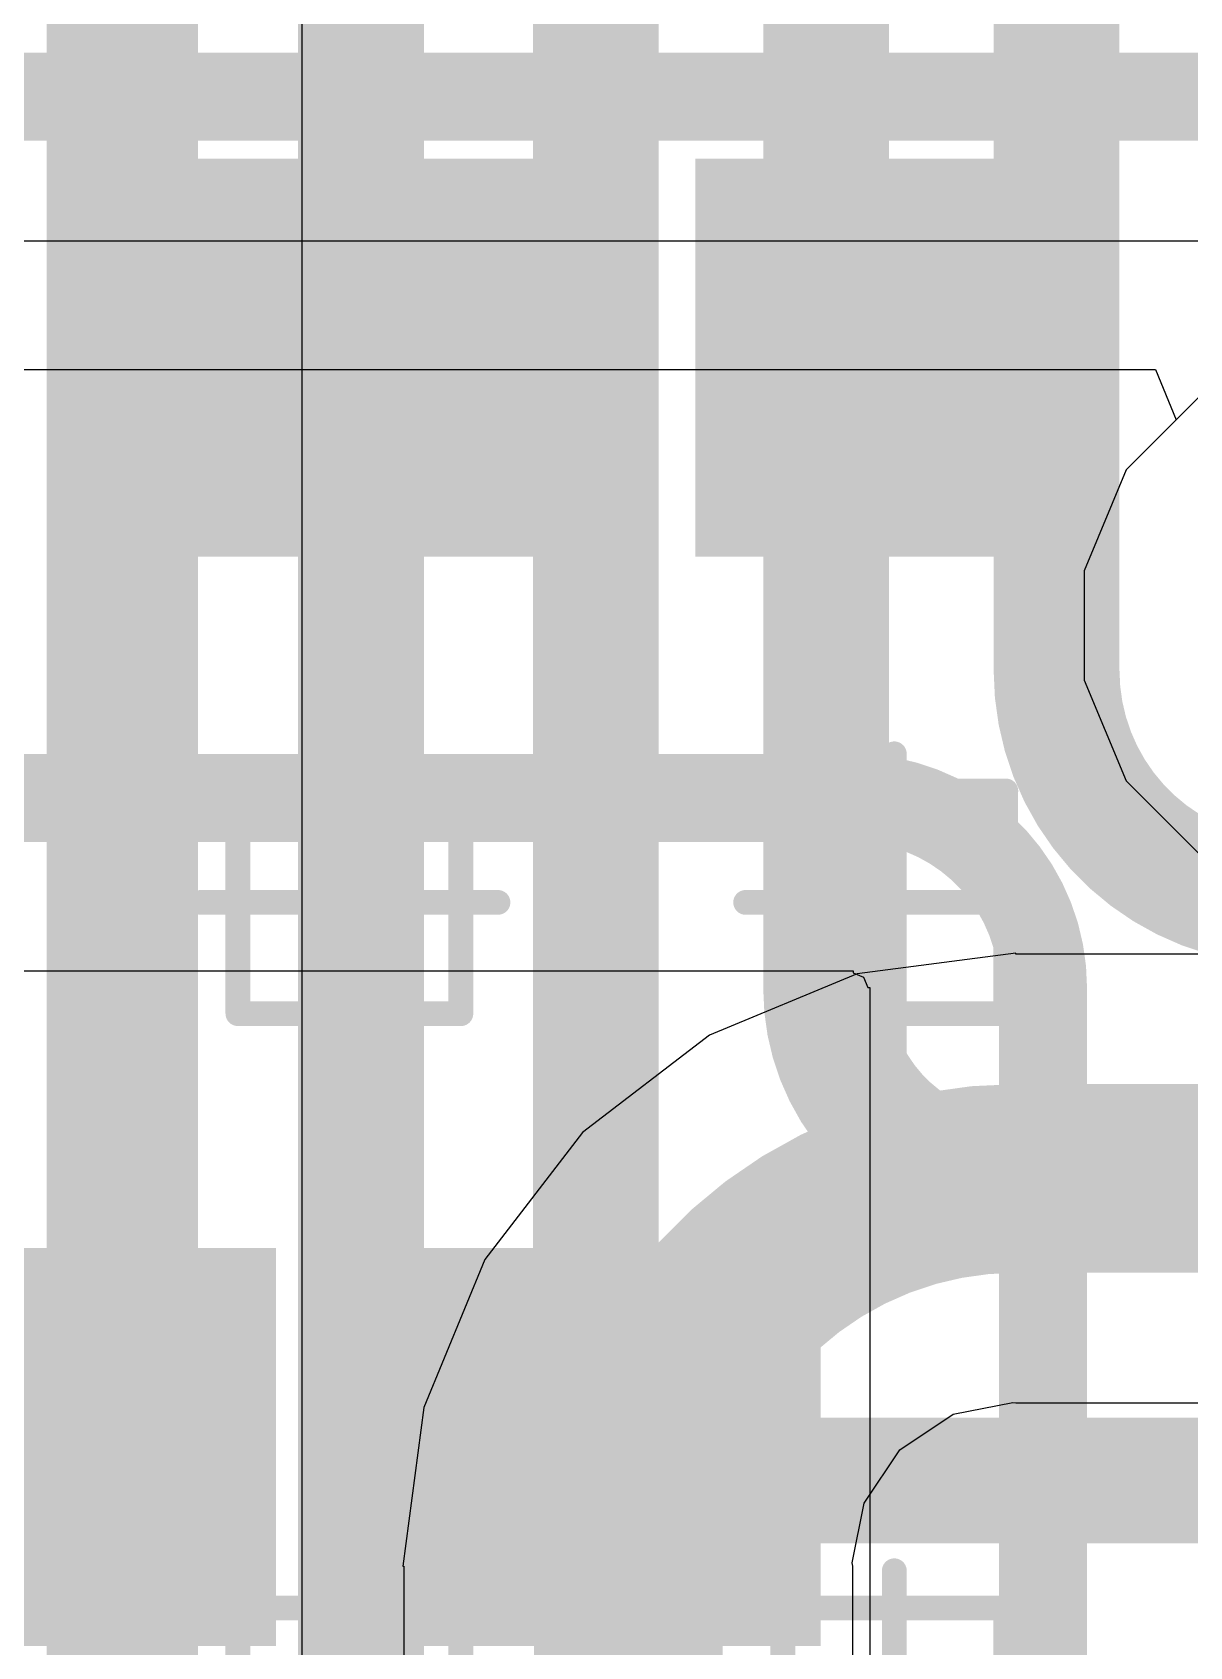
# Model space of a CAD drawing. Header units: inches. Extents: x -0.01 to 2.44, y -0.01 to 2.26.
# Drawn here: x 1.7447 to 1.8367, y 0.3888 to 0.5171 of the extents above; entities that cross this region are included whole.
import ezdxf

# ---------------------------------------------------------------- set-up
doc = ezdxf.new("R2010")
doc.units = ezdxf.units.IN
doc.header["$MEASUREMENT"] = 0
for name, color, linetype in [('Bottom Layer', 5, 'Continuous'), ('GROUND', 16, 'Continuous'), ('POWER', 76, 'Continuous'), ('SIGNAL1', 90, 'Continuous'), ('SIGNAL2', 156, 'Continuous'), ('Top Assembly', 56, 'Continuous'), ('Top Component Center', 56, 'Continuous'), ('Top Layer', 1, 'Continuous'), ('Top Paste', 8, 'Continuous'), ('Top Solder', 216, 'Continuous')]:
    doc.layers.add(name, color=color, linetype=linetype)

# ---------------------------------------------------------------- blocks, each defined once
blk = doc.blocks.new('NORA_B120_00B_28')
at = {"layer": 'Top Layer'}
for points in [[(-0.00984, -0.05512), (-0.03346, -0.05512), (-0.03346, -0.0315), (-0.00984, -0.0315)], [(0.03346, -0.05512), (0.00984, -0.05512), (0.00984, -0.0315), (0.03346, -0.0315)], [(-0.0315, -0.14173), (-0.05512, -0.14173), (-0.05512, -0.11811), (-0.0315, -0.11811)], [(0.01181, -0.14173), (-0.01181, -0.14173), (-0.01181, -0.11811), (0.01181, -0.11811)]]:
    blk.add_hatch(color=1, dxfattribs=at).paths.add_polyline_path(points)
at = {"layer": 'Top Paste'}
for points in [[(-0.00984, -0.05512), (-0.03346, -0.05512), (-0.03346, -0.0315), (-0.00984, -0.0315)], [(0.03346, -0.05512), (0.00984, -0.05512), (0.00984, -0.0315), (0.03346, -0.0315)], [(-0.0315, -0.14173), (-0.05512, -0.14173), (-0.05512, -0.11811), (-0.0315, -0.11811)], [(0.01181, -0.14173), (-0.01181, -0.14173), (-0.01181, -0.11811), (0.01181, -0.11811)]]:
    blk.add_hatch(color=8, dxfattribs=at).paths.add_polyline_path(points)
at = {"layer": 'Top Solder'}
for points in [[(-0.00584, -0.05912), (-0.03746, -0.05912), (-0.03746, -0.0275), (-0.00584, -0.0275)], [(0.03746, -0.05912), (0.00584, -0.05912), (0.00584, -0.0275), (0.03746, -0.0275)], [(-0.0275, -0.14573), (-0.05912, -0.14573), (-0.05912, -0.11411), (-0.0275, -0.11411)], [(0.01581, -0.14573), (-0.01581, -0.14573), (-0.01581, -0.11411), (0.01581, -0.11411)]]:
    blk.add_hatch(color=216, dxfattribs=at).paths.add_polyline_path(points)
at = {"layer": 'Top Assembly'}
for points in [[(-0.05216, -0.01279, 0.00197, 0.00197, 0), (-0.05216, -0.03051, 0.00197, 0.00197, 0)], [(-0.03445, -0.01279, 0.00197, 0.00197, 0), (-0.03445, -0.03051, 0.00197, 0.00197, 0)], [(-0.00886, -0.01279, 0.00197, 0.00197, 0), (-0.00886, -0.03051, 0.00197, 0.00197, 0)], [(0.00886, -0.01279, 0.00197, 0.00197, 0), (0.00886, -0.03051, 0.00197, 0.00197, 0)], [(-0.03445, -0.03051, 0.00197, 0.00197, 0), (-0.05216, -0.03051, 0.00197, 0.00197, 0)], [(0.00886, -0.03051, 0.00197, 0.00197, 0), (-0.00886, -0.03051, 0.00197, 0.00197, 0)], [(-0.03445, -0.07776, 0.00197, 0.00197, 0), (-0.05216, -0.07776, 0.00197, 0.00197, 0)], [(-0.05216, -0.07776, 0.00197, 0.00197, 0), (-0.05216, -0.09547, 0.00197, 0.00197, 0)], [(-0.03445, -0.07776, 0.00197, 0.00197, 0), (-0.03445, -0.09547, 0.00197, 0.00197, 0)], [(-0.00886, -0.07776, 0.00197, 0.00197, 0), (-0.00886, -0.09547, 0.00197, 0.00197, 0)], [(0.00886, -0.07776, 0.00197, 0.00197, 0), (-0.00886, -0.07776, 0.00197, 0.00197, 0)], [(0.00886, -0.07776, 0.00197, 0.00197, 0), (0.00886, -0.09547, 0.00197, 0.00197, 0)], [(-0.03445, -0.09547, 0.00197, 0.00197, 0), (-0.05216, -0.09547, 0.00197, 0.00197, 0)], [(0.00886, -0.09547, 0.00197, 0.00197, 0), (-0.00886, -0.09547, 0.00197, 0.00197, 0)], [(-0.05216, -0.12106, 0.00197, 0.00197, 0), (-0.05216, -0.13878, 0.00197, 0.00197, 0)], [(-0.03445, -0.12106, 0.00197, 0.00197, 0), (-0.05216, -0.12106, 0.00197, 0.00197, 0)], [(-0.03445, -0.12106, 0.00197, 0.00197, 0), (-0.03445, -0.13878, 0.00197, 0.00197, 0)], [(-0.00886, -0.12106, 0.00197, 0.00197, 0), (-0.00886, -0.13878, 0.00197, 0.00197, 0)], [(0.00886, -0.12106, 0.00197, 0.00197, 0), (-0.00886, -0.12106, 0.00197, 0.00197, 0)], [(0.00886, -0.12106, 0.00197, 0.00197, 0), (0.00886, -0.13878, 0.00197, 0.00197, 0)], [(-0.03445, -0.13878, 0.00197, 0.00197, 0), (-0.05216, -0.13878, 0.00197, 0.00197, 0)], [(0.00886, -0.13878, 0.00197, 0.00197, 0), (-0.00886, -0.13878, 0.00197, 0.00197, 0)]]:
    blk.add_lwpolyline(points, format="xyseb", dxfattribs=at)
for points in [[(-0.05266, -0.03051, 0.000984, 0.000984, 1), (-0.05167, -0.03051, 0.000984, 0.000984, 1)], [(-0.05266, -0.03051, 0.000984, 0.000984, 1), (-0.05167, -0.03051, 0.000984, 0.000984, 1)], [(-0.03494, -0.03051, 0.000984, 0.000984, 1), (-0.03396, -0.03051, 0.000984, 0.000984, 1)], [(-0.03494, -0.03051, 0.000984, 0.000984, 1), (-0.03396, -0.03051, 0.000984, 0.000984, 1)], [(-0.00935, -0.03051, 0.000984, 0.000984, 1), (-0.00837, -0.03051, 0.000984, 0.000984, 1)], [(-0.00935, -0.03051, 0.000984, 0.000984, 1), (-0.00837, -0.03051, 0.000984, 0.000984, 1)], [(0.00837, -0.03051, 0.000984, 0.000984, 1), (0.00935, -0.03051, 0.000984, 0.000984, 1)], [(0.00837, -0.03051, 0.000984, 0.000984, 1), (0.00935, -0.03051, 0.000984, 0.000984, 1)], [(-0.05266, -0.07776, 0.000984, 0.000984, 1), (-0.05167, -0.07776, 0.000984, 0.000984, 1)], [(-0.05266, -0.07776, 0.000984, 0.000984, 1), (-0.05167, -0.07776, 0.000984, 0.000984, 1)], [(-0.03494, -0.07776, 0.000984, 0.000984, 1), (-0.03396, -0.07776, 0.000984, 0.000984, 1)], [(-0.03494, -0.07776, 0.000984, 0.000984, 1), (-0.03396, -0.07776, 0.000984, 0.000984, 1)], [(-0.00935, -0.07776, 0.000984, 0.000984, 1), (-0.00837, -0.07776, 0.000984, 0.000984, 1)], [(-0.00935, -0.07776, 0.000984, 0.000984, 1), (-0.00837, -0.07776, 0.000984, 0.000984, 1)], [(0.00837, -0.07776, 0.000984, 0.000984, 1), (0.00935, -0.07776, 0.000984, 0.000984, 1)], [(0.00837, -0.07776, 0.000984, 0.000984, 1), (0.00935, -0.07776, 0.000984, 0.000984, 1)], [(-0.05266, -0.09547, 0.000984, 0.000984, 1), (-0.05167, -0.09547, 0.000984, 0.000984, 1)], [(-0.05266, -0.09547, 0.000984, 0.000984, 1), (-0.05167, -0.09547, 0.000984, 0.000984, 1)], [(-0.03494, -0.09547, 0.000984, 0.000984, 1), (-0.03396, -0.09547, 0.000984, 0.000984, 1)], [(-0.03494, -0.09547, 0.000984, 0.000984, 1), (-0.03396, -0.09547, 0.000984, 0.000984, 1)], [(-0.00935, -0.09547, 0.000984, 0.000984, 1), (-0.00837, -0.09547, 0.000984, 0.000984, 1)], [(-0.00935, -0.09547, 0.000984, 0.000984, 1), (-0.00837, -0.09547, 0.000984, 0.000984, 1)], [(0.00837, -0.09547, 0.000984, 0.000984, 1), (0.00935, -0.09547, 0.000984, 0.000984, 1)], [(0.00837, -0.09547, 0.000984, 0.000984, 1), (0.00935, -0.09547, 0.000984, 0.000984, 1)], [(-0.05266, -0.12106, 0.000984, 0.000984, 1), (-0.05167, -0.12106, 0.000984, 0.000984, 1)], [(-0.05266, -0.12106, 0.000984, 0.000984, 1), (-0.05167, -0.12106, 0.000984, 0.000984, 1)], [(-0.03494, -0.12106, 0.000984, 0.000984, 1), (-0.03396, -0.12106, 0.000984, 0.000984, 1)], [(-0.03494, -0.12106, 0.000984, 0.000984, 1), (-0.03396, -0.12106, 0.000984, 0.000984, 1)], [(-0.00935, -0.12106, 0.000984, 0.000984, 1), (-0.00837, -0.12106, 0.000984, 0.000984, 1)], [(-0.00935, -0.12106, 0.000984, 0.000984, 1), (-0.00837, -0.12106, 0.000984, 0.000984, 1)], [(0.00837, -0.12106, 0.000984, 0.000984, 1), (0.00935, -0.12106, 0.000984, 0.000984, 1)], [(0.00837, -0.12106, 0.000984, 0.000984, 1), (0.00935, -0.12106, 0.000984, 0.000984, 1)], [(-0.05266, -0.13878, 0.000984, 0.000984, 1), (-0.05167, -0.13878, 0.000984, 0.000984, 1)], [(-0.05266, -0.13878, 0.000984, 0.000984, 1), (-0.05167, -0.13878, 0.000984, 0.000984, 1)], [(-0.03494, -0.13878, 0.000984, 0.000984, 1), (-0.03396, -0.13878, 0.000984, 0.000984, 1)], [(-0.03494, -0.13878, 0.000984, 0.000984, 1), (-0.03396, -0.13878, 0.000984, 0.000984, 1)], [(-0.00935, -0.13878, 0.000984, 0.000984, 1), (-0.00837, -0.13878, 0.000984, 0.000984, 1)], [(-0.00935, -0.13878, 0.000984, 0.000984, 1), (-0.00837, -0.13878, 0.000984, 0.000984, 1)], [(0.00837, -0.13878, 0.000984, 0.000984, 1), (0.00935, -0.13878, 0.000984, 0.000984, 1)], [(0.00837, -0.13878, 0.000984, 0.000984, 1), (0.00935, -0.13878, 0.000984, 0.000984, 1)]]:
    blk.add_lwpolyline(points, format="xyseb", close=True, dxfattribs=at)
at = {"layer": 'Top Component Center'}
for points in [[(-0.04331, -0.00984, 0.00197, 0.00197, 0), (-0.04331, -0.03347, 0.00197, 0.00197, 0)], [(0, -0.00984, 0.00197, 0.00197, 0), (0, -0.03347, 0.00197, 0.00197, 0)], [(-0.05217, -0.0128, 0.00197, 0.00197, 0), (-0.05217, -0.03051, 0.00197, 0.00197, 0)], [(-0.03445, -0.0128, 0.00197, 0.00197, 0), (-0.03445, -0.03051, 0.00197, 0.00197, 0)], [(-0.00886, -0.0128, 0.00197, 0.00197, 0), (-0.00886, -0.03051, 0.00197, 0.00197, 0)], [(0.00886, -0.0128, 0.00197, 0.00197, 0), (0.00886, -0.03051, 0.00197, 0.00197, 0)], [(-0.03445, -0.03051, 0.00197, 0.00197, 0), (-0.05217, -0.03051, 0.00197, 0.00197, 0)], [(0.00886, -0.03051, 0.00197, 0.00197, 0), (-0.00886, -0.03051, 0.00197, 0.00197, 0)], [(-0.04331, -0.0748, 0.00197, 0.00197, 0), (-0.04331, -0.09842, 0.00197, 0.00197, 0)], [(0, -0.0748, 0.00197, 0.00197, 0), (0, -0.09842, 0.00197, 0.00197, 0)], [(-0.05216, -0.07776, 0.00197, 0.00197, 0), (-0.05216, -0.09547, 0.00197, 0.00197, 0)], [(-0.03445, -0.07776, 0.00197, 0.00197, 0), (-0.05216, -0.07776, 0.00197, 0.00197, 0)], [(-0.03445, -0.07776, 0.00197, 0.00197, 0), (-0.03445, -0.09547, 0.00197, 0.00197, 0)], [(-0.00886, -0.07776, 0.00197, 0.00197, 0), (-0.00886, -0.09547, 0.00197, 0.00197, 0)], [(0.00886, -0.07776, 0.00197, 0.00197, 0), (-0.00886, -0.07776, 0.00197, 0.00197, 0)], [(0.00886, -0.07776, 0.00197, 0.00197, 0), (0.00886, -0.09547, 0.00197, 0.00197, 0)], [(-0.0315, -0.08661, 0.00197, 0.00197, 0), (-0.05512, -0.08661, 0.00197, 0.00197, 0)], [(0.01181, -0.08661, 0.00197, 0.00197, 0), (-0.01181, -0.08661, 0.00197, 0.00197, 0)], [(-0.03445, -0.09547, 0.00197, 0.00197, 0), (-0.05216, -0.09547, 0.00197, 0.00197, 0)], [(0.00886, -0.09547, 0.00197, 0.00197, 0), (-0.00886, -0.09547, 0.00197, 0.00197, 0)], [(-0.04331, -0.11811, 0.00197, 0.00197, 0), (-0.04331, -0.14173, 0.00197, 0.00197, 0)], [(0, -0.11811, 0.00197, 0.00197, 0), (0, -0.14173, 0.00197, 0.00197, 0)], [(-0.05216, -0.12106, 0.00197, 0.00197, 0), (-0.05216, -0.13878, 0.00197, 0.00197, 0)], [(-0.03445, -0.12106, 0.00197, 0.00197, 0), (-0.05216, -0.12106, 0.00197, 0.00197, 0)], [(-0.03445, -0.12106, 0.00197, 0.00197, 0), (-0.03445, -0.13878, 0.00197, 0.00197, 0)], [(-0.00886, -0.12106, 0.00197, 0.00197, 0), (-0.00886, -0.13878, 0.00197, 0.00197, 0)], [(0.00886, -0.12106, 0.00197, 0.00197, 0), (-0.00886, -0.12106, 0.00197, 0.00197, 0)], [(0.00886, -0.12106, 0.00197, 0.00197, 0), (0.00886, -0.13878, 0.00197, 0.00197, 0)], [(-0.0315, -0.12992, 0.00197, 0.00197, 0), (-0.05512, -0.12992, 0.00197, 0.00197, 0)], [(0.01181, -0.12992, 0.00197, 0.00197, 0), (-0.01181, -0.12992, 0.00197, 0.00197, 0)], [(-0.03445, -0.13878, 0.00197, 0.00197, 0), (-0.05216, -0.13878, 0.00197, 0.00197, 0)], [(0.00886, -0.13878, 0.00197, 0.00197, 0), (-0.00886, -0.13878, 0.00197, 0.00197, 0)]]:
    blk.add_lwpolyline(points, format="xyseb", dxfattribs=at)
for points in [[(-0.05266, -0.03051, 0.000984, 0.000984, 1), (-0.05167, -0.03051, 0.000984, 0.000984, 1)], [(-0.05266, -0.03051, 0.000984, 0.000984, 1), (-0.05167, -0.03051, 0.000984, 0.000984, 1)], [(-0.03494, -0.03051, 0.000984, 0.000984, 1), (-0.03396, -0.03051, 0.000984, 0.000984, 1)], [(-0.03494, -0.03051, 0.000984, 0.000984, 1), (-0.03396, -0.03051, 0.000984, 0.000984, 1)], [(-0.00935, -0.03051, 0.000984, 0.000984, 1), (-0.00837, -0.03051, 0.000984, 0.000984, 1)], [(-0.00935, -0.03051, 0.000984, 0.000984, 1), (-0.00837, -0.03051, 0.000984, 0.000984, 1)], [(0.00837, -0.03051, 0.000984, 0.000984, 1), (0.00935, -0.03051, 0.000984, 0.000984, 1)], [(0.00837, -0.03051, 0.000984, 0.000984, 1), (0.00935, -0.03051, 0.000984, 0.000984, 1)], [(-0.0438, -0.03347, 0.000984, 0.000984, 1), (-0.04281, -0.03347, 0.000984, 0.000984, 1)], [(-0.00049, -0.03347, 0.000984, 0.000984, 1), (0.00049, -0.03347, 0.000984, 0.000984, 1)], [(-0.0438, -0.0748, 0.000984, 0.000984, 1), (-0.04281, -0.0748, 0.000984, 0.000984, 1)], [(-0.00049, -0.0748, 0.000984, 0.000984, 1), (0.00049, -0.0748, 0.000984, 0.000984, 1)], [(-0.05266, -0.07776, 0.000984, 0.000984, 1), (-0.05167, -0.07776, 0.000984, 0.000984, 1)], [(-0.05266, -0.07776, 0.000984, 0.000984, 1), (-0.05167, -0.07776, 0.000984, 0.000984, 1)], [(-0.03494, -0.07776, 0.000984, 0.000984, 1), (-0.03396, -0.07776, 0.000984, 0.000984, 1)], [(-0.03494, -0.07776, 0.000984, 0.000984, 1), (-0.03396, -0.07776, 0.000984, 0.000984, 1)], [(-0.00935, -0.07776, 0.000984, 0.000984, 1), (-0.00837, -0.07776, 0.000984, 0.000984, 1)], [(-0.00935, -0.07776, 0.000984, 0.000984, 1), (-0.00837, -0.07776, 0.000984, 0.000984, 1)], [(0.00837, -0.07776, 0.000984, 0.000984, 1), (0.00935, -0.07776, 0.000984, 0.000984, 1)], [(0.00837, -0.07776, 0.000984, 0.000984, 1), (0.00935, -0.07776, 0.000984, 0.000984, 1)], [(-0.05561, -0.08661, 0.000984, 0.000984, 1), (-0.05463, -0.08661, 0.000984, 0.000984, 1)], [(-0.03199, -0.08661, 0.000984, 0.000984, 1), (-0.031, -0.08661, 0.000984, 0.000984, 1)], [(-0.0123, -0.08661, 0.000984, 0.000984, 1), (-0.01132, -0.08661, 0.000984, 0.000984, 1)], [(0.01132, -0.08661, 0.000984, 0.000984, 1), (0.0123, -0.08661, 0.000984, 0.000984, 1)], [(-0.05266, -0.09547, 0.000984, 0.000984, 1), (-0.05167, -0.09547, 0.000984, 0.000984, 1)], [(-0.05266, -0.09547, 0.000984, 0.000984, 1), (-0.05167, -0.09547, 0.000984, 0.000984, 1)], [(-0.03494, -0.09547, 0.000984, 0.000984, 1), (-0.03396, -0.09547, 0.000984, 0.000984, 1)], [(-0.03494, -0.09547, 0.000984, 0.000984, 1), (-0.03396, -0.09547, 0.000984, 0.000984, 1)], [(-0.00935, -0.09547, 0.000984, 0.000984, 1), (-0.00837, -0.09547, 0.000984, 0.000984, 1)], [(-0.00935, -0.09547, 0.000984, 0.000984, 1), (-0.00837, -0.09547, 0.000984, 0.000984, 1)], [(0.00837, -0.09547, 0.000984, 0.000984, 1), (0.00935, -0.09547, 0.000984, 0.000984, 1)], [(0.00837, -0.09547, 0.000984, 0.000984, 1), (0.00935, -0.09547, 0.000984, 0.000984, 1)], [(-0.0438, -0.09842, 0.000984, 0.000984, 1), (-0.04281, -0.09842, 0.000984, 0.000984, 1)], [(-0.00049, -0.09842, 0.000984, 0.000984, 1), (0.00049, -0.09842, 0.000984, 0.000984, 1)], [(-0.0438, -0.11811, 0.000984, 0.000984, 1), (-0.04281, -0.11811, 0.000984, 0.000984, 1)], [(-0.00049, -0.11811, 0.000984, 0.000984, 1), (0.00049, -0.11811, 0.000984, 0.000984, 1)], [(-0.05266, -0.12106, 0.000984, 0.000984, 1), (-0.05167, -0.12106, 0.000984, 0.000984, 1)], [(-0.05266, -0.12106, 0.000984, 0.000984, 1), (-0.05167, -0.12106, 0.000984, 0.000984, 1)], [(-0.03494, -0.12106, 0.000984, 0.000984, 1), (-0.03396, -0.12106, 0.000984, 0.000984, 1)], [(-0.03494, -0.12106, 0.000984, 0.000984, 1), (-0.03396, -0.12106, 0.000984, 0.000984, 1)], [(-0.00935, -0.12106, 0.000984, 0.000984, 1), (-0.00837, -0.12106, 0.000984, 0.000984, 1)], [(-0.00935, -0.12106, 0.000984, 0.000984, 1), (-0.00837, -0.12106, 0.000984, 0.000984, 1)], [(0.00837, -0.12106, 0.000984, 0.000984, 1), (0.00935, -0.12106, 0.000984, 0.000984, 1)], [(0.00837, -0.12106, 0.000984, 0.000984, 1), (0.00935, -0.12106, 0.000984, 0.000984, 1)], [(-0.05561, -0.12992, 0.000984, 0.000984, 1), (-0.05463, -0.12992, 0.000984, 0.000984, 1)], [(-0.03199, -0.12992, 0.000984, 0.000984, 1), (-0.031, -0.12992, 0.000984, 0.000984, 1)], [(-0.0123, -0.12992, 0.000984, 0.000984, 1), (-0.01132, -0.12992, 0.000984, 0.000984, 1)], [(0.01132, -0.12992, 0.000984, 0.000984, 1), (0.0123, -0.12992, 0.000984, 0.000984, 1)], [(-0.05266, -0.13878, 0.000984, 0.000984, 1), (-0.05167, -0.13878, 0.000984, 0.000984, 1)], [(-0.05266, -0.13878, 0.000984, 0.000984, 1), (-0.05167, -0.13878, 0.000984, 0.000984, 1)], [(-0.03494, -0.13878, 0.000984, 0.000984, 1), (-0.03396, -0.13878, 0.000984, 0.000984, 1)], [(-0.03494, -0.13878, 0.000984, 0.000984, 1), (-0.03396, -0.13878, 0.000984, 0.000984, 1)], [(-0.00935, -0.13878, 0.000984, 0.000984, 1), (-0.00837, -0.13878, 0.000984, 0.000984, 1)], [(-0.00935, -0.13878, 0.000984, 0.000984, 1), (-0.00837, -0.13878, 0.000984, 0.000984, 1)], [(0.00837, -0.13878, 0.000984, 0.000984, 1), (0.00935, -0.13878, 0.000984, 0.000984, 1)], [(0.00837, -0.13878, 0.000984, 0.000984, 1), (0.00935, -0.13878, 0.000984, 0.000984, 1)], [(-0.0438, -0.14173, 0.000984, 0.000984, 1), (-0.04281, -0.14173, 0.000984, 0.000984, 1)], [(-0.00049, -0.14173, 0.000984, 0.000984, 1), (0.00049, -0.14173, 0.000984, 0.000984, 1)]]:
    blk.add_lwpolyline(points, format="xyseb", close=True, dxfattribs=at)

msp = doc.modelspace()

# ---------------------------------------------------------------- linework, layer by layer
at = {"layer": 'Bottom Layer'}
for p, q in [((1.85737, 0.50051), (1.70308, 0.50051)), ((1.70512, 0.49031), (1.83397, 0.49031)), ((1.83397, 0.49031), (1.83563, 0.48631)), ((1.83563, 0.48631), (1.83164, 0.48233)), ((1.83164, 0.48233), (1.82832, 0.47431)), ((1.82832, 0.47431), (1.82832, 0.46563)), ((1.82832, 0.46563), (1.83164, 0.45762)), ((1.83164, 0.45762), (1.83777, 0.45148)), ((1.82289, 0.44392), (1.81028, 0.44226)), ((1.82289, 0.44384), (1.82289, 0.44392)), ((1.85373, 0.44384), (1.82289, 0.44384)), ((1.81028, 0.44226), (1.79853, 0.43739)), ((1.79853, 0.43739), (1.78844, 0.42965)), ((1.78844, 0.42965), (1.78069, 0.41956)), ((1.78069, 0.41956), (1.77583, 0.4078)), ((1.81789, 0.40726), (1.82265, 0.4082)), ((1.82265, 0.4082), (1.82289, 0.40816)), ((1.77583, 0.4078), (1.77417, 0.39519)), ((1.81366, 0.40443), (1.81789, 0.40726)), ((1.82289, 0.40816), (1.85737, 0.40816)), ((1.81082, 0.40019), (1.81366, 0.40443)), ((1.80988, 0.39543), (1.81082, 0.40019)), ((1.80992, 0.39519), (1.80988, 0.39543)), ((1.77417, 0.39519), (1.77424, 0.39519)), ((1.77424, 0.39519), (1.77424, 0.28404)), ((1.80992, 0.362), (1.80992, 0.39519))]:
    msp.add_line(p, q, dxfattribs=at)
for points in [[(1.79208, 0.39519, 0.015, 0.015, -0.414214), (1.82289, 0.426, 0.015, 0.015, 0)], [(1.82289, 0.426, 0.015, 0.015, 0), (1.88237, 0.426, 0.015, 0.015, 0)], [(1.79208, 0.27104, 0.015, 0.015, 0), (1.79208, 0.39519, 0.015, 0.015, 0)]]:
    msp.add_lwpolyline(points, format="xyseb", dxfattribs=at)
for points in [[(1.81914, 0.426, 0.0075, 0.0075, 1), (1.82664, 0.426, 0.0075, 0.0075, 1)], [(1.81914, 0.426, 0.0075, 0.0075, 1), (1.82664, 0.426, 0.0075, 0.0075, 1)], [(1.78833, 0.39519, 0.0075, 0.0075, 1), (1.79583, 0.39519, 0.0075, 0.0075, 1)], [(1.78833, 0.39519, 0.0075, 0.0075, 1), (1.79583, 0.39519, 0.0075, 0.0075, 1)]]:
    msp.add_lwpolyline(points, format="xyseb", close=True, dxfattribs=at)
at = {"layer": 'GROUND'}
for p, q in [((1.83777, 0.48846), (1.83164, 0.48233)), ((1.83164, 0.48233), (1.82832, 0.47431)), ((1.82832, 0.47431), (1.82832, 0.46563)), ((1.82832, 0.46563), (1.83164, 0.45762)), ((1.83164, 0.45762), (1.83777, 0.45148))]:
    msp.add_line(p, q, dxfattribs=at)
at = {"layer": 'POWER'}
for p, q in [((1.83777, 0.48846), (1.83164, 0.48233)), ((1.83164, 0.48233), (1.82832, 0.47431)), ((1.82832, 0.47431), (1.82832, 0.46563)), ((1.82832, 0.46563), (1.83164, 0.45762)), ((1.83164, 0.45762), (1.83777, 0.45148))]:
    msp.add_line(p, q, dxfattribs=at)
at = {"layer": 'SIGNAL1'}
for points in [[(1.7529, 0.35417, 0.01, 0.01, 0), (1.7529, 1.03769, 0.01, 0.01, 0)], [(1.77084, 0.37926, 0.01, 0.01, 0), (1.77084, 0.98645, 0.01, 0.01, 0)], [(1.78951, 0.41587, 0.01, 0.01, 0), (1.78951, 0.9338, 0.01, 0.01, 0)], [(1.80781, 0.44108, 0.01, 0.01, 0), (1.80781, 0.88269, 0.01, 0.01, 0)], [(1.82612, 0.46638, 0.01, 0.01, 0), (1.82612, 0.82611, 0.01, 0.01, 0)], [(1.84455, 0.44795, 0.01, 0.01, -0.414214), (1.82612, 0.46638, 0.01, 0.01, 0)], [(1.82289, 0.426, 0.01, 0.01, -0.414214), (1.80781, 0.44108, 0.01, 0.01, 0)], [(1.82289, 0.426, 0.01, 0.01, 0), (1.97986, 0.426, 0.01, 0.01, 0)], [(1.80339, 0.40199, 0.01, 0.01, -0.414214), (1.78951, 0.41587, 0.01, 0.01, 0)], [(1.80339, 0.40199, 0.01, 0.01, 0), (1.96227, 0.40199, 0.01, 0.01, 0)]]:
    msp.add_lwpolyline(points, format="xyseb", dxfattribs=at)
for points in [[(1.82362, 0.46638, 0.005, 0.005, 1), (1.82862, 0.46638, 0.005, 0.005, 1)], [(1.82362, 0.46638, 0.005, 0.005, 1), (1.82862, 0.46638, 0.005, 0.005, 1)], [(1.80531, 0.44108, 0.005, 0.005, 1), (1.81031, 0.44108, 0.005, 0.005, 1)], [(1.80531, 0.44108, 0.005, 0.005, 1), (1.81031, 0.44108, 0.005, 0.005, 1)], [(1.82039, 0.426, 0.005, 0.005, 1), (1.82539, 0.426, 0.005, 0.005, 1)], [(1.82039, 0.426, 0.005, 0.005, 1), (1.82539, 0.426, 0.005, 0.005, 1)], [(1.78701, 0.41587, 0.005, 0.005, 1), (1.79201, 0.41587, 0.005, 0.005, 1)], [(1.78701, 0.41587, 0.005, 0.005, 1), (1.79201, 0.41587, 0.005, 0.005, 1)], [(1.80089, 0.40199, 0.005, 0.005, 1), (1.80589, 0.40199, 0.005, 0.005, 1)], [(1.80089, 0.40199, 0.005, 0.005, 1), (1.80589, 0.40199, 0.005, 0.005, 1)]]:
    msp.add_lwpolyline(points, format="xyseb", close=True, dxfattribs=at)
at = {"layer": 'SIGNAL2'}
for p, q in [((1.76617, 0.28961), (1.76617, 0.66422)), ((1.83777, 0.48846), (1.83164, 0.48233)), ((1.83164, 0.48233), (1.82832, 0.47431)), ((1.82832, 0.47431), (1.82832, 0.46563)), ((1.82832, 0.46563), (1.83164, 0.45762)), ((1.83164, 0.45762), (1.83777, 0.45148))]:
    msp.add_line(p, q, dxfattribs=at)
msp.add_lwpolyline([(1.75087, 0.25443, 0.01, 0.01, 0), (1.75087, 1.13095, 0.01, 0.01, 0)], format="xyseb", dxfattribs=at)
at = {"layer": 'Top Layer'}
for p, q in [((1.73374, 0.4425), (1.80996, 0.4425)), ((1.80996, 0.4425), (1.80996, 0.44235)), ((1.80996, 0.44235), (1.81079, 0.44201)), ((1.81079, 0.44201), (1.81113, 0.44119)), ((1.81113, 0.44119), (1.81127, 0.44119)), ((1.81127, 0.44119), (1.81127, 0.37688))]:
    msp.add_line(p, q, dxfattribs=at)
for points in [[(1.5385, 0.512, 0.007, 0.007, 0), (1.84981, 0.512, 0.007, 0.007, 0)], [(1.73374, 0.45626, 0.007, 0.007, 0), (1.80996, 0.45626, 0.007, 0.007, 0)], [(1.80996, 0.45626, 0.007, 0.007, -0.414214), (1.82504, 0.44119, 0.007, 0.007, 0)], [(1.82504, 0.37688, 0.007, 0.007, 0), (1.82504, 0.44119, 0.007, 0.007, 0)]]:
    msp.add_lwpolyline(points, format="xyseb", dxfattribs=at)
for points in [[(1.80821, 0.45626, 0.0035, 0.0035, 1), (1.81171, 0.45626, 0.0035, 0.0035, 1)], [(1.80821, 0.45626, 0.0035, 0.0035, 1), (1.81171, 0.45626, 0.0035, 0.0035, 1)], [(1.82329, 0.44119, 0.0035, 0.0035, 1), (1.82679, 0.44119, 0.0035, 0.0035, 1)], [(1.82329, 0.44119, 0.0035, 0.0035, 1), (1.82679, 0.44119, 0.0035, 0.0035, 1)]]:
    msp.add_lwpolyline(points, format="xyseb", close=True, dxfattribs=at)

# ---------------------------------------------------------------- block references
at = {"rotation": 180}
msp.add_blockref('NORA_B120_00B_28', (1.76992, 0.36134), dxfattribs=at)

doc.saveas('drawing.dxf')
